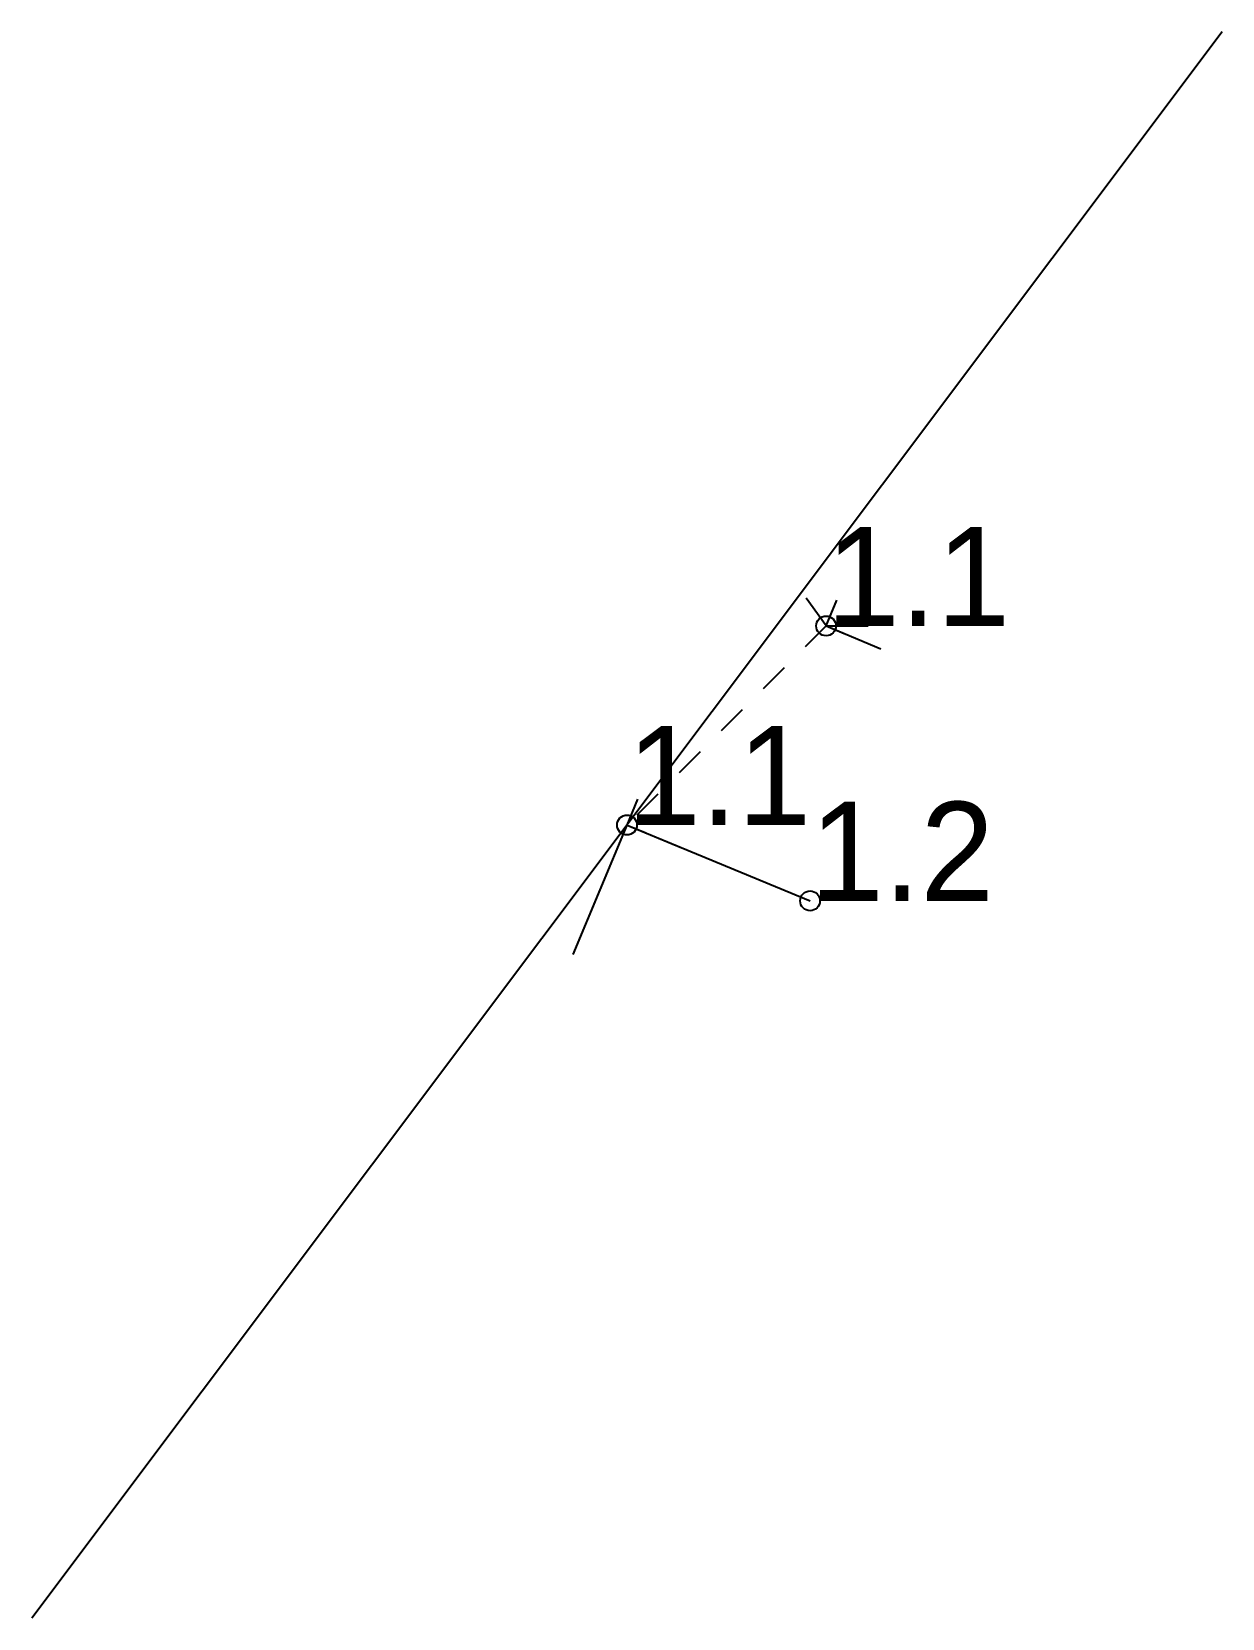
# Model space of a CAD drawing. Header units: millimetres. Extents: x 14.5 to 26.6, y 3.3 to 19.3.
import ezdxf

# ---------------------------------------------------------------- set-up
doc = ezdxf.new("R2010")
doc.units = ezdxf.units.MM
doc.linetypes.add('DASH', pattern=[0.6, 0.3, -0.3])

msp = doc.modelspace()

# ---------------------------------------------------------------- linework, layer by layer
at = {"layer": 'LGray', "color": 255, "linetype": 'DASH'}
msp.add_line((22.552, 13.316), (20.542, 11.306), dxfattribs=at)
msp.add_line((22.552, 13.316), (20.542, 11.306), dxfattribs=at)
at = {"layer": 'Red', "color": 1}
msp.add_lwpolyline([(26.552, 19.316), (14.532, 3.296)], dxfattribs=at)
at = {"layer": 'Shots', "color": 30}
msp.add_line((20, 10), (20.542, 11.306), dxfattribs=at)
at = {"layer": 'Shots', "color": 1}
msp.add_line((20.542, 11.306), (22.39, 10.54), dxfattribs=at)
for centre in [(22.552, 13.316), (22.552, 13.316), (22.39, 10.54)]:
    msp.add_circle(centre, 0.1, dxfattribs=at)
at = {"layer": 'Shots', "color": 30}
msp.add_circle((20.542, 11.306), 0.1, dxfattribs=at)
at = {"layer": 'XSect', "color": 1}
for q in [(22.352, 13.598), (22.66, 13.576), (22.736, 13.24), (23.106, 13.086), (22.694, 13.316), (22.976, 13.316)]:
    msp.add_line((22.552, 13.316), q, dxfattribs=at)
at = {"layer": 'XSect', "color": 30}
for q in [(20.65, 11.566), (20.726, 11.23), (21.096, 11.076)]:
    msp.add_line((20.542, 11.306), q, dxfattribs=at)

# ---------------------------------------------------------------- texts
at = {"layer": 'Label'}
for s, p in [('1.1', (22.552, 13.316)), ('1.1', (22.552, 13.316)), ('1.1', (20.542, 11.306)), ('1.2', (22.39, 10.54))]:
    msp.add_text(s, height=1, dxfattribs=at).set_placement(p)

doc.saveas('drawing.dxf')
